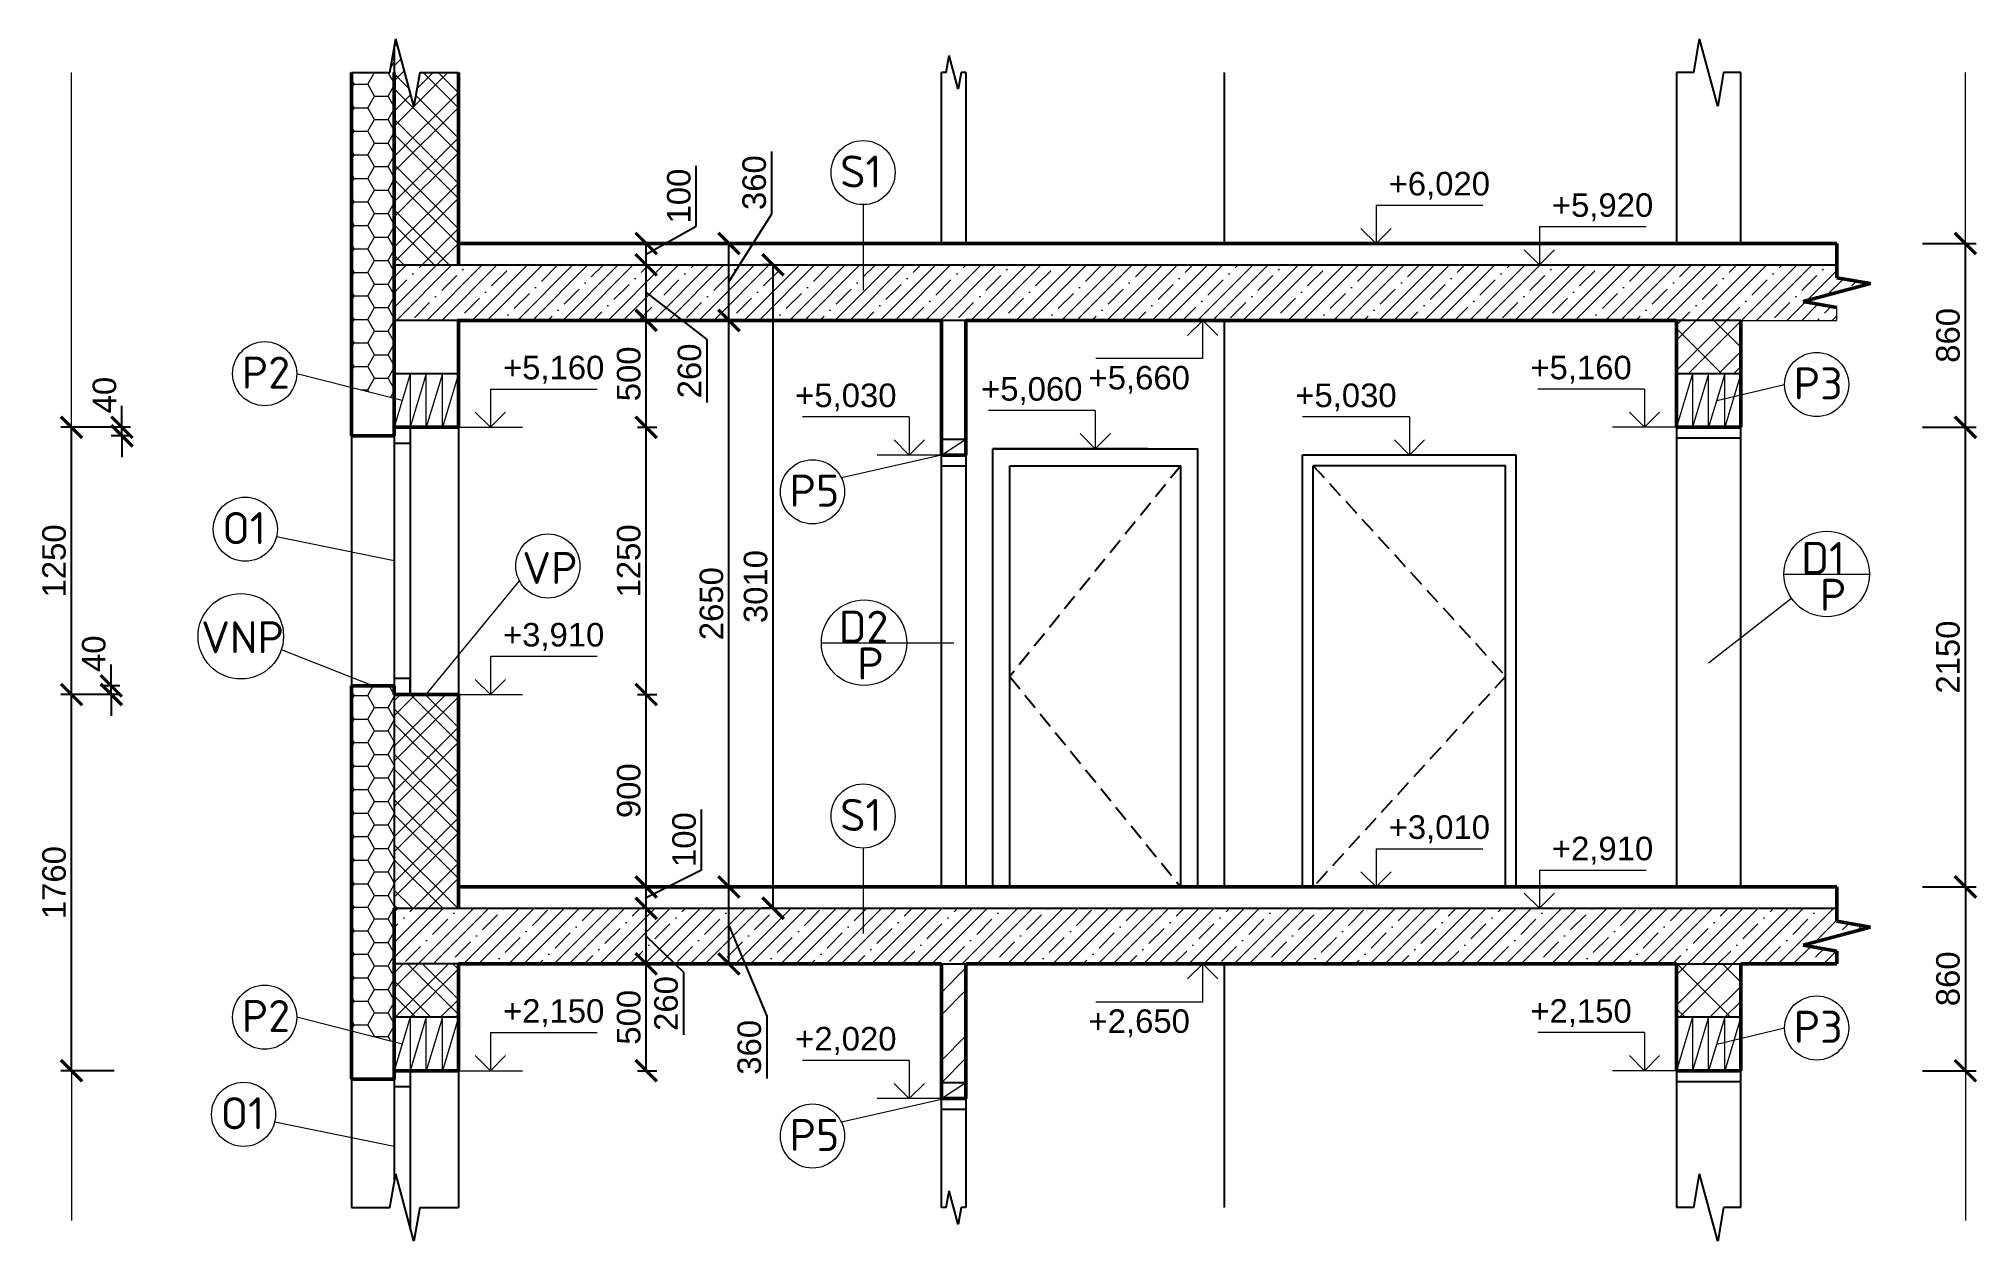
# Model space of a CAD drawing. Header units: millimetres. Extents: x 1573 to 10643, y 5586 to 11212.
import ezdxf

# ---------------------------------------------------------------- set-up
doc = ezdxf.new("R2010")
doc.units = ezdxf.units.MM
doc.header["$LTSCALE"] = 300
doc.linetypes.add('HIDDEN', pattern=[0.375, 0.25, -0.125])
doc.layers.get('0').update_dxf_attribs({"plot": 0})
for name, color, linetype, lineweight in [('00 kóty', 7, 'Continuous', 13), ('00 popis', 7, 'Continuous', 13), ('00 tenká plná', 7, 'Continuous', 13), ('00 zdivo', 7, 'Continuous', 50), ('00 šrafy', 7, 'Continuous', 13), ('01 tlustá plná', 7, 'Continuous', 25), ('01 tlustá čárkovaná', 7, 'HIDDEN', 25)]:
    doc.layers.add(name, color=color, linetype=linetype, lineweight=lineweight)
doc.styles.add('ISOCPEUR', font='isocpeur.ttf')
doc.styles.add('koty4', font='arial.ttf', dxfattribs={"height": 110})
doc.dimstyles.new('moje koty osy', dxfattribs={"dimscale": 40, "dimtxt": 130, "dimasz": 2.5, "dimexe": 1.25, "dimexo": 0.0005, "dimtad": 1, "dimtxsty": 'koty4', "dimblk": 'ARCHTICK', "dimcen": 2.5, "dimadec": 0, "dimazin": 0, "dimtfac": 1, "dimtmove": 0, "dimatfit": 3, "dimfxl": 1, "dimfxlon": 1, "dimarcsym": 0})
doc.dimstyles.new('osy 5', dxfattribs={"dimscale": 40, "dimtxt": 110, "dimasz": 2.5, "dimexe": 1.25, "dimexo": 0.0005, "dimtad": 1, "dimtxsty": 'koty4', "dimblk": 'ARCHTICK', "dimcen": 2.5, "dimadec": 0, "dimazin": 0, "dimtfac": 1, "dimtmove": 0, "dimatfit": 3, "dimfxl": 5, "dimfxlon": 1, "dimarcsym": 0})
pattern_1 = [(45, (0, 0), (-106.066, 106.066), []), (45, (70, 0), (-106.066, 106.066), []), (315, (0, 0), (106.066, 106.066), []), (315, (70, 0), (106.066, 106.066), [])]
pattern_2 = [(45, (0, 0), (-106.066, 106.066), []), (45, (70, 0), (-106.066, 106.066), []), (315, (0, 0), (106.066, 106.066), [])]
pattern_3 = [(45, (0, 0), (-106.066, 106.066), [100, -40, 0, -40]), (45, (70, 0), (-106.066, 106.066), []), (45, (140, 0), (-106.066, 106.066), [])]

# ---------------------------------------------------------------- blocks, each defined once
blk = doc.blocks.new('_ArchTick')
at = {"color": 0, "linetype": 'ByBlock', "const_width": 0.15}
blk.add_lwpolyline([(-0.5, -0.5), (0.5, 0.5)], dxfattribs=at)
blk = doc.blocks.new('*D10')
at = {"layer": '00 kóty', "color": 0, "lineweight": -2, "transparency": 16777216}
for p, q in [((1911.8, 8184), (1911.8, 8284)), ((1951.8, 8184), (1861.8, 8184)), ((1911.8, 8144), (1911.8, 8184)), ((1951.8, 8144), (1861.8, 8144)), ((1911.8, 8144), (1911.8, 8044))]:
    blk.add_line(p, q, dxfattribs=at)
at = {"layer": 'Defpoints', "color": 0, "transparency": 16777216}
for p in [(1911.8, 8184), (3235.9, 8184), (3235.9, 8144)]:
    blk.add_point(p, dxfattribs=at)
at = {"layer": '00 kóty', "color": 0, "lineweight": -2, "transparency": 16777216, "xscale": 100, "yscale": 100, "zscale": 100}
for p, rotation in [((1911.8, 8184), 270), ((1911.8, 8144), 90)]:
    blk.add_blockref('_ArchTick', p, dxfattribs=dict(at, rotation=rotation))
at = {"layer": '00 kóty', "color": 0, "transparency": 16777216, "insert": (1830.6, 8164), "char_height": 110, "attachment_point": 5, "rotation": 90, "style": 'koty4'}
blk.add_mtext('        40', dxfattribs=at)
blk = doc.blocks.new('*D11')
at = {"layer": '00 kóty', "color": 0, "lineweight": -2, "transparency": 16777216}
for p, q in [((1961.8, 9394), (1961.8, 9494)), ((2001.8, 9394), (1911.8, 9394)), ((2001.8, 9354), (1911.8, 9354)), ((1961.8, 9354), (1961.8, 9394)), ((1961.8, 9354), (1961.8, 9254))]:
    blk.add_line(p, q, dxfattribs=at)
at = {"layer": 'Defpoints', "color": 0, "transparency": 16777216}
for p in [(1961.8, 9394), (3235.9, 9394), (3235.9, 9354)]:
    blk.add_point(p, dxfattribs=at)
at = {"layer": '00 kóty', "color": 0, "lineweight": -2, "transparency": 16777216, "xscale": 100, "yscale": 100, "zscale": 100}
for p, rotation in [((1961.8, 9394), 270), ((1961.8, 9354), 90)]:
    blk.add_blockref('_ArchTick', p, dxfattribs=dict(at, rotation=rotation))
at = {"layer": '00 kóty', "color": 0, "transparency": 16777216, "insert": (1880.6, 9374), "char_height": 110, "attachment_point": 5, "rotation": 90, "style": 'koty4'}
blk.add_mtext('        40', dxfattribs=at)
blk = doc.blocks.new('VYSKOVA KOTA')
at = {"layer": '00 popis'}
for p, q in [((61882.7, 803.1), (61882.7, 624.5)), ((61882.7, 803.1), (62382.7, 803.1)), ((61882.7, 624.5), (61812, 695.2)), ((61882.7, 624.5), (61953.4, 695.2))]:
    blk.add_line(p, q, dxfattribs=at)
blk = doc.blocks.new('*D12')
at = {"layer": '00 kóty', "color": 0, "lineweight": -2, "transparency": 16777216}
for p, q in [((10387.2, 7244), (10637.2, 7244)), ((10587.2, 7244), (10587.2, 6384)), ((10387.2, 6384), (10637.2, 6384))]:
    blk.add_line(p, q, dxfattribs=at)
at = {"layer": 'Defpoints', "color": 0, "transparency": 16777216}
for p in [(9985.9, 7244), (9535.9, 6384), (10587.2, 6384)]:
    blk.add_point(p, dxfattribs=at)
at = {"layer": '00 kóty', "color": 0, "lineweight": -2, "transparency": 16777216, "xscale": 100, "yscale": 100, "zscale": 100}
for p, rotation in [((10587.2, 7244), 90), ((10587.2, 6384), 270)]:
    blk.add_blockref('_ArchTick', p, dxfattribs=dict(at, rotation=rotation))
at = {"layer": '00 kóty', "color": 0, "transparency": 16777216, "insert": (10506.1, 6814), "char_height": 110, "attachment_point": 5, "rotation": 90, "style": 'koty4'}
blk.add_mtext('860', dxfattribs=at)
blk = doc.blocks.new('*D13')
at = {"layer": '00 kóty', "color": 0, "lineweight": -2, "transparency": 16777216}
for p, q in [((10387.2, 9394), (10637.2, 9394)), ((10587.2, 7244), (10587.2, 9394)), ((10587.2, 7244), (10637.2, 7244))]:
    blk.add_line(p, q, dxfattribs=at)
at = {"layer": 'Defpoints', "color": 0, "transparency": 16777216}
for p in [(9535.9, 9394), (10587.2, 9394), (10587.2, 7244)]:
    blk.add_point(p, dxfattribs=at)
at = {"layer": '00 kóty', "color": 0, "lineweight": -2, "transparency": 16777216, "xscale": 100, "yscale": 100, "zscale": 100}
for p, rotation in [((10587.2, 9394), 90), ((10587.2, 7244), 270)]:
    blk.add_blockref('_ArchTick', p, dxfattribs=dict(at, rotation=rotation))
at = {"layer": '00 kóty', "color": 0, "transparency": 16777216, "insert": (10506.1, 8319), "char_height": 110, "attachment_point": 5, "rotation": 90, "style": 'koty4'}
blk.add_mtext('2150', dxfattribs=at)
blk = doc.blocks.new('*D14')
at = {"layer": '00 kóty', "color": 0, "lineweight": -2, "transparency": 16777216}
for p, q in [((10387.2, 10254), (10637.2, 10254)), ((10587.2, 9394), (10587.2, 10254)), ((10387.2, 9394), (10637.2, 9394))]:
    blk.add_line(p, q, dxfattribs=at)
at = {"layer": 'Defpoints', "color": 0, "transparency": 16777216}
for p in [(9985.9, 10254), (10587.2, 10254), (9535.9, 9394)]:
    blk.add_point(p, dxfattribs=at)
at = {"layer": '00 kóty', "color": 0, "lineweight": -2, "transparency": 16777216, "xscale": 100, "yscale": 100, "zscale": 100}
for p, rotation in [((10587.2, 10254), 90), ((10587.2, 9394), 270)]:
    blk.add_blockref('_ArchTick', p, dxfattribs=dict(at, rotation=rotation))
at = {"layer": '00 kóty', "color": 0, "transparency": 16777216, "insert": (10506.1, 9824), "char_height": 110, "attachment_point": 5, "rotation": 90, "style": 'koty4'}
blk.add_mtext('860', dxfattribs=at)
blk = doc.blocks.new('*D15')
at = {"layer": '00 kóty', "color": 0, "lineweight": -2, "transparency": 16777216}
for p, q in [((1926, 8144), (1676, 8144)), ((1726, 6384), (1726, 8144)), ((1926, 6384), (1676, 6384))]:
    blk.add_line(p, q, dxfattribs=at)
at = {"layer": 'Defpoints', "color": 0, "transparency": 16777216}
for p in [(1726, 8144), (3235.9, 8144), (3235.9, 6384)]:
    blk.add_point(p, dxfattribs=at)
at = {"layer": '00 kóty', "color": 0, "lineweight": -2, "transparency": 16777216, "xscale": 100, "yscale": 100, "zscale": 100}
for p, rotation in [((1726, 8144), 90), ((1726, 6384), 270)]:
    blk.add_blockref('_ArchTick', p, dxfattribs=dict(at, rotation=rotation))
at = {"layer": '00 kóty', "color": 0, "transparency": 16777216, "insert": (1644.8, 7264), "char_height": 110, "attachment_point": 5, "rotation": 90, "style": 'koty4'}
blk.add_mtext('1760', dxfattribs=at)
blk = doc.blocks.new('*D16')
at = {"layer": '00 kóty', "color": 0, "lineweight": -2, "transparency": 16777216}
for p, q in [((1926, 9394), (1676, 9394)), ((1726, 8144), (1726, 9394)), ((1926, 8144), (1676, 8144))]:
    blk.add_line(p, q, dxfattribs=at)
at = {"layer": 'Defpoints', "color": 0, "transparency": 16777216}
for p in [(1726, 9394), (3235.9, 9394), (3235.9, 8144)]:
    blk.add_point(p, dxfattribs=at)
at = {"layer": '00 kóty', "color": 0, "lineweight": -2, "transparency": 16777216, "xscale": 100, "yscale": 100, "zscale": 100}
for p, rotation in [((1726, 9394), 90), ((1726, 8144), 270)]:
    blk.add_blockref('_ArchTick', p, dxfattribs=dict(at, rotation=rotation))
at = {"layer": '00 kóty', "color": 0, "transparency": 16777216, "insert": (1644.8, 8769), "char_height": 110, "attachment_point": 5, "rotation": 90, "style": 'koty4'}
blk.add_mtext('1250', dxfattribs=at)
blk = doc.blocks.new('*D17')
at = {"layer": '00 kóty', "color": 0, "lineweight": -2, "transparency": 16777216}
for p, q in [((4374.6, 6884), (4464.6, 6884)), ((4414.6, 6384), (4414.6, 6884)), ((4374.6, 6384), (4464.6, 6384))]:
    blk.add_line(p, q, dxfattribs=at)
at = {"layer": 'Defpoints', "color": 0, "transparency": 16777216}
for p in [(3535.9, 6884), (4414.6, 6884), (3535.9, 6384)]:
    blk.add_point(p, dxfattribs=at)
at = {"layer": '00 kóty', "color": 0, "lineweight": -2, "transparency": 16777216, "xscale": 100, "yscale": 100, "zscale": 100}
for p, rotation in [((4414.6, 6884), 90), ((4414.6, 6384), 270)]:
    blk.add_blockref('_ArchTick', p, dxfattribs=dict(at, rotation=rotation))
at = {"layer": '00 kóty', "color": 0, "transparency": 16777216, "insert": (4333.4, 6634), "char_height": 110, "attachment_point": 5, "rotation": 90, "style": 'koty4'}
blk.add_mtext('500', dxfattribs=at)
blk = doc.blocks.new('*D18')
at = {"layer": '00 kóty', "color": 0, "lineweight": -2, "transparency": 16777216}
for p, q in [((4374.6, 7144), (4464.6, 7144)), ((4414.6, 6884), (4414.6, 7144)), ((4414.6, 7014), (4589.4, 6845.8)), ((4374.6, 6884), (4464.6, 6884)), ((4589.4, 6845.8), (4589.4, 6551.3))]:
    blk.add_line(p, q, dxfattribs=at)
at = {"layer": 'Defpoints', "color": 0, "transparency": 16777216}
for p in [(3235.9, 7144), (4414.6, 7144), (3535.9, 6884)]:
    blk.add_point(p, dxfattribs=at)
at = {"layer": '00 kóty', "color": 0, "lineweight": -2, "transparency": 16777216, "xscale": 100, "yscale": 100, "zscale": 100}
for p, rotation in [((4414.6, 7144), 90), ((4414.6, 6884), 270)]:
    blk.add_blockref('_ArchTick', p, dxfattribs=dict(at, rotation=rotation))
at = {"layer": '00 kóty', "color": 0, "transparency": 16777216, "insert": (4508.2, 6698.5), "char_height": 110, "attachment_point": 5, "rotation": 90, "style": 'koty4'}
blk.add_mtext('260', dxfattribs=at)
blk = doc.blocks.new('*D19')
at = {"layer": '00 kóty', "color": 0, "lineweight": -2, "transparency": 16777216}
for p, q in [((4673.8, 7324), (4673.8, 7606.3)), ((4414.6, 7194), (4673.8, 7324)), ((4374.6, 7244), (4464.6, 7244)), ((4414.6, 7144), (4414.6, 7244)), ((4374.6, 7144), (4464.6, 7144))]:
    blk.add_line(p, q, dxfattribs=at)
at = {"layer": 'Defpoints', "color": 0, "transparency": 16777216}
for p in [(3535.9, 7244), (4414.6, 7244), (3235.9, 7144)]:
    blk.add_point(p, dxfattribs=at)
at = {"layer": '00 kóty', "color": 0, "lineweight": -2, "transparency": 16777216, "xscale": 100, "yscale": 100, "zscale": 100}
for p, rotation in [((4414.6, 7244), 90), ((4414.6, 7144), 270)]:
    blk.add_blockref('_ArchTick', p, dxfattribs=dict(at, rotation=rotation))
at = {"layer": '00 kóty', "color": 0, "transparency": 16777216, "insert": (4592.6, 7465.2), "char_height": 110, "attachment_point": 5, "rotation": 90, "style": 'koty4'}
blk.add_mtext('100', dxfattribs=at)
blk = doc.blocks.new('*D20')
at = {"layer": '00 kóty', "color": 0, "lineweight": -2, "transparency": 16777216}
for p, q in [((4374.6, 8144), (4464.6, 8144)), ((4414.6, 7244), (4414.6, 8144)), ((4374.6, 7244), (4464.6, 7244))]:
    blk.add_line(p, q, dxfattribs=at)
at = {"layer": 'Defpoints', "color": 0, "transparency": 16777216}
for p in [(3535.9, 8144), (4414.6, 8144), (3535.9, 7244)]:
    blk.add_point(p, dxfattribs=at)
at = {"layer": '00 kóty', "color": 0, "lineweight": -2, "transparency": 16777216, "xscale": 100, "yscale": 100, "zscale": 100}
for p, rotation in [((4414.6, 8144), 90), ((4414.6, 7244), 270)]:
    blk.add_blockref('_ArchTick', p, dxfattribs=dict(at, rotation=rotation))
at = {"layer": '00 kóty', "color": 0, "transparency": 16777216, "insert": (4333.4, 7694), "char_height": 110, "attachment_point": 5, "rotation": 90, "style": 'koty4'}
blk.add_mtext('900', dxfattribs=at)
blk = doc.blocks.new('*D21')
at = {"layer": '00 kóty', "color": 0, "lineweight": -2, "transparency": 16777216}
for p, q in [((4374.6, 9394), (4464.6, 9394)), ((4414.6, 8144), (4414.6, 9394)), ((4374.6, 8144), (4464.6, 8144))]:
    blk.add_line(p, q, dxfattribs=at)
at = {"layer": 'Defpoints', "color": 0, "transparency": 16777216}
for p in [(3535.9, 9394), (4414.6, 9394), (3535.9, 8144)]:
    blk.add_point(p, dxfattribs=at)
at = {"layer": '00 kóty', "color": 0, "lineweight": -2, "transparency": 16777216, "xscale": 100, "yscale": 100, "zscale": 100}
for p, rotation in [((4414.6, 9394), 90), ((4414.6, 8144), 270)]:
    blk.add_blockref('_ArchTick', p, dxfattribs=dict(at, rotation=rotation))
at = {"layer": '00 kóty', "color": 0, "transparency": 16777216, "insert": (4333.4, 8769), "char_height": 110, "attachment_point": 5, "rotation": 90, "style": 'koty4'}
blk.add_mtext('1250', dxfattribs=at)
blk = doc.blocks.new('*D22')
at = {"layer": '00 kóty', "color": 0, "lineweight": -2, "transparency": 16777216}
for p, q in [((4374.6, 9894), (4464.6, 9894)), ((4414.6, 9394), (4414.6, 9894)), ((4374.6, 9394), (4464.6, 9394))]:
    blk.add_line(p, q, dxfattribs=at)
at = {"layer": 'Defpoints', "color": 0, "transparency": 16777216}
for p in [(3535.9, 9894), (4414.6, 9894), (3535.9, 9394)]:
    blk.add_point(p, dxfattribs=at)
at = {"layer": '00 kóty', "color": 0, "lineweight": -2, "transparency": 16777216, "xscale": 100, "yscale": 100, "zscale": 100}
for p, rotation in [((4414.6, 9894), 90), ((4414.6, 9394), 270)]:
    blk.add_blockref('_ArchTick', p, dxfattribs=dict(at, rotation=rotation))
at = {"layer": '00 kóty', "color": 0, "transparency": 16777216, "insert": (4333.4, 9644), "char_height": 110, "attachment_point": 5, "rotation": 90, "style": 'koty4'}
blk.add_mtext('500', dxfattribs=at)
blk = doc.blocks.new('*D23')
at = {"layer": '00 kóty', "color": 0, "lineweight": -2, "transparency": 16777216}
for p, q in [((4374.6, 10154), (4464.6, 10154)), ((4414.6, 9894), (4414.6, 10154)), ((4414.6, 10024), (4698.9, 9805.1)), ((4374.6, 9894), (4464.6, 9894)), ((4698.9, 9805.1), (4698.9, 9510.6))]:
    blk.add_line(p, q, dxfattribs=at)
at = {"layer": 'Defpoints', "color": 0, "transparency": 16777216}
for p in [(3535.9, 10154), (4414.6, 10154), (3535.9, 9894)]:
    blk.add_point(p, dxfattribs=at)
at = {"layer": '00 kóty', "color": 0, "lineweight": -2, "transparency": 16777216, "xscale": 100, "yscale": 100, "zscale": 100}
for p, rotation in [((4414.6, 10154), 90), ((4414.6, 9894), 270)]:
    blk.add_blockref('_ArchTick', p, dxfattribs=dict(at, rotation=rotation))
at = {"layer": '00 kóty', "color": 0, "transparency": 16777216, "insert": (4617.8, 9657.8), "char_height": 110, "attachment_point": 5, "rotation": 90, "style": 'koty4'}
blk.add_mtext('260', dxfattribs=at)
blk = doc.blocks.new('*D24')
at = {"layer": '00 kóty', "color": 0, "lineweight": -2, "transparency": 16777216}
for p, q in [((4649.1, 10334.6), (4649.1, 10617)), ((4374.6, 10254), (4464.6, 10254)), ((4414.6, 10204), (4649.1, 10334.6)), ((4414.6, 10154), (4414.6, 10254)), ((4374.6, 10154), (4464.6, 10154))]:
    blk.add_line(p, q, dxfattribs=at)
at = {"layer": 'Defpoints', "color": 0, "transparency": 16777216}
for p in [(3535.9, 10254), (4414.6, 10254), (3535.9, 10154)]:
    blk.add_point(p, dxfattribs=at)
at = {"layer": '00 kóty', "color": 0, "lineweight": -2, "transparency": 16777216, "xscale": 100, "yscale": 100, "zscale": 100}
for p, rotation in [((4414.6, 10254), 90), ((4414.6, 10154), 270)]:
    blk.add_blockref('_ArchTick', p, dxfattribs=dict(at, rotation=rotation))
at = {"layer": '00 kóty', "color": 0, "transparency": 16777216, "insert": (4567.9, 10475.8), "char_height": 110, "attachment_point": 5, "rotation": 90, "style": 'koty4'}
blk.add_mtext('100', dxfattribs=at)
blk = doc.blocks.new('*D25')
at = {"layer": '00 kóty', "color": 0, "lineweight": -2, "transparency": 16777216}
for p, q in [((5008.3, 10154), (4958.3, 10154)), ((5008.3, 7144), (5008.3, 10154)), ((5008.3, 7144), (4958.3, 7144))]:
    blk.add_line(p, q, dxfattribs=at)
at = {"layer": 'Defpoints', "color": 0, "transparency": 16777216}
for p in [(5008.3, 10154), (5008.3, 10154), (5008.3, 7144)]:
    blk.add_point(p, dxfattribs=at)
at = {"layer": '00 kóty', "color": 0, "lineweight": -2, "transparency": 16777216, "xscale": 100, "yscale": 100, "zscale": 100}
for p, rotation in [((5008.3, 10154), 90), ((5008.3, 7144), 270)]:
    blk.add_blockref('_ArchTick', p, dxfattribs=dict(at, rotation=rotation))
at = {"layer": '00 kóty', "color": 0, "transparency": 16777216, "insert": (4927.1, 8649), "char_height": 110, "attachment_point": 5, "rotation": 90, "style": 'koty4'}
blk.add_mtext('3010', dxfattribs=at)
blk = doc.blocks.new('*D26')
at = {"layer": '00 kóty', "color": 0, "lineweight": -2, "transparency": 16777216}
for p, q in [((4801.8, 7244), (4851.8, 7244)), ((4801.8, 6884), (4801.8, 7244)), ((4801.8, 7064), (4978.8, 6639.9)), ((4801.8, 6884), (4851.8, 6884)), ((4978.8, 6639.9), (4978.8, 6347.3))]:
    blk.add_line(p, q, dxfattribs=at)
at = {"layer": 'Defpoints', "color": 0, "transparency": 16777216}
for p in [(4801.8, 7244), (4801.8, 7244), (4801.8, 6884)]:
    blk.add_point(p, dxfattribs=at)
at = {"layer": '00 kóty', "color": 0, "lineweight": -2, "transparency": 16777216, "xscale": 100, "yscale": 100, "zscale": 100}
for p, rotation in [((4801.8, 7244), 90), ((4801.8, 6884), 270)]:
    blk.add_blockref('_ArchTick', p, dxfattribs=dict(at, rotation=rotation))
at = {"layer": '00 kóty', "color": 0, "transparency": 16777216, "insert": (4897.6, 6493.6), "char_height": 110, "attachment_point": 5, "rotation": 90, "style": 'koty4'}
blk.add_mtext('360', dxfattribs=at)
blk = doc.blocks.new('*D27')
at = {"layer": '00 kóty', "color": 0, "lineweight": -2, "transparency": 16777216}
for p, q in [((4761.8, 9894), (4851.8, 9894)), ((4801.8, 7244), (4801.8, 9894)), ((4801.8, 7244), (4851.8, 7244))]:
    blk.add_line(p, q, dxfattribs=at)
at = {"layer": 'Defpoints', "color": 0, "transparency": 16777216}
for p in [(4665.9, 9894), (4801.8, 9894), (4801.8, 7244)]:
    blk.add_point(p, dxfattribs=at)
at = {"layer": '00 kóty', "color": 0, "lineweight": -2, "transparency": 16777216, "xscale": 100, "yscale": 100, "zscale": 100}
for p, rotation in [((4801.8, 9894), 90), ((4801.8, 7244), 270)]:
    blk.add_blockref('_ArchTick', p, dxfattribs=dict(at, rotation=rotation))
at = {"layer": '00 kóty', "color": 0, "transparency": 16777216, "insert": (4720.7, 8569), "char_height": 110, "attachment_point": 5, "rotation": 90, "style": 'koty4'}
blk.add_mtext('2650', dxfattribs=at)
blk = doc.blocks.new('*D28')
at = {"layer": '00 kóty', "color": 0, "lineweight": -2, "transparency": 16777216}
for p, q in [((5001.9, 10392.3), (5001.9, 10684.9)), ((4801.8, 10074), (5001.9, 10392.3)), ((4761.8, 10254), (4851.8, 10254)), ((4801.8, 9894), (4801.8, 10254)), ((4761.8, 9894), (4851.8, 9894))]:
    blk.add_line(p, q, dxfattribs=at)
at = {"layer": 'Defpoints', "color": 0, "transparency": 16777216}
for p in [(3535.9, 10254), (4801.8, 10254), (4665.9, 9894)]:
    blk.add_point(p, dxfattribs=at)
at = {"layer": '00 kóty', "color": 0, "lineweight": -2, "transparency": 16777216, "xscale": 100, "yscale": 100, "zscale": 100}
for p, rotation in [((4801.8, 10254), 90), ((4801.8, 9894), 270)]:
    blk.add_blockref('_ArchTick', p, dxfattribs=dict(at, rotation=rotation))
at = {"layer": '00 kóty', "color": 0, "transparency": 16777216, "insert": (4920.7, 10538.6), "char_height": 110, "attachment_point": 5, "rotation": 90, "style": 'koty4'}
blk.add_mtext('360', dxfattribs=at)

msp = doc.modelspace()

# ---------------------------------------------------------------- hatches: boundary and pattern name
at = {"layer": '00 šrafy'}
h = msp.add_hatch(dxfattribs=at)
h.set_pattern_fill('HONEY', color=256, scale=20)
h.paths.add_polyline_path([(3235.917, 11167.445), (3215.917, 11054.02), (3035.917, 11054.02), (3035.917, 9579.518), (3235.917, 9528.572), (3235.917, 11054.02)])
h = msp.add_hatch(dxfattribs=at)
h.set_pattern_fill('ZDIVO_PEV-VYS', color=256, scale=20, pattern_type=2)
h.set_pattern_definition(pattern_1)
h.paths.add_polyline_path([(3535.917, 11054.02), (3355.917, 11054.02), (3328.133, 10896.451), (3243.7, 11211.589), (3235.917, 11167.445), (3235.917, 10154.02), (3535.917, 10154.02)])
h = msp.add_hatch(dxfattribs=at)
h.set_pattern_fill('BETON_ZB', color=256, scale=20, pattern_type=2)
h.set_pattern_definition(pattern_3)
h.paths.add_polyline_path([(9235.917, 9894.02), (9535.917, 9894.02), (9985.917, 9894.02), (9985.917, 9954.02), (9828.347, 9981.804), (10143.486, 10066.236), (9985.917, 10094.02), (9985.917, 10154.02), (3235.917, 10154.02), (3235.917, 9894.02), (3535.917, 9894.02), (5795.917, 9894.02), (5910.917, 9894.02)])
h.paths.add_polyline_path([(5035.003, 10383.321), (5035.003, 10694.712), (4808.325, 10694.712), (4808.325, 10383.321)], flags=9)
h = msp.add_hatch(dxfattribs=at)
h.set_pattern_fill('ZDIVO_PEV-STR', color=256, scale=20, pattern_type=2)
h.set_pattern_definition(pattern_2)
h.paths.add_polyline_path([(9535.917, 9894.02), (9235.917, 9894.02), (9235.917, 9644.02), (9535.917, 9644.02)])
h = msp.add_hatch(dxfattribs=at)
h.set_pattern_fill('HONEY', color=256, scale=20)
h.paths.add_polyline_path([(3235.917, 8144.02), (3235.917, 8184.02), (3035.917, 8184.02), (3035.917, 6569.518), (3235.917, 6518.572), (3235.917, 6884.02), (3235.917, 7144.02)])
h = msp.add_hatch(dxfattribs=at)
h.set_pattern_fill('ZDIVO_PEV-VYS', color=256, scale=20, pattern_type=2)
h.set_pattern_definition(pattern_1)
h.paths.add_polyline_path([(3535.917, 8144.02), (3235.917, 8144.02), (3235.917, 7144.02), (3535.917, 7144.02)])
h = msp.add_hatch(dxfattribs=at)
h.set_pattern_fill('BETON_ZB', color=256, scale=20, pattern_type=2)
h.set_pattern_definition(pattern_3)
h.paths.add_polyline_path([(9985.917, 6944.02), (9828.347, 6971.804), (10143.486, 7056.236), (9985.917, 7084.02), (9985.917, 7144.02), (3235.917, 7144.02), (3235.917, 6884.02), (3535.917, 6884.02), (5795.917, 6884.02), (5910.917, 6884.02), (9235.917, 6884.02), (9535.917, 6884.02), (9985.917, 6884.02)])
h = msp.add_hatch(dxfattribs=at)
h.set_pattern_fill('ZDIVO_PEV-VYS', color=256, scale=20, pattern_type=2)
h.set_pattern_definition(pattern_1)
h.paths.add_polyline_path([(3535.917, 6884.02), (3235.917, 6884.02), (3235.917, 6634.02), (3535.917, 6634.02)])
h = msp.add_hatch(dxfattribs=at)
h.set_pattern_fill('ZDIVO_OBECNE', color=256, scale=30, pattern_type=2)
h.set_pattern_definition([(45, (0, 0), (-159.099, 159.099), []), (45, (105, 0), (-159.099, 159.099), [])])
h.paths.add_polyline_path([(5910.917, 6884.02), (5795.917, 6884.02), (5795.917, 6329.02), (5910.917, 6329.02)])
h = msp.add_hatch(dxfattribs=at)
h.set_pattern_fill('ZDIVO_PEV-STR', color=256, scale=20, pattern_type=2)
h.set_pattern_definition(pattern_2)
h.paths.add_polyline_path([(9535.917, 6884.02), (9235.917, 6884.02), (9235.917, 6634.02), (9535.917, 6634.02)])

# ---------------------------------------------------------------- linework, layer by layer
at = {"layer": '00 kóty'}
for p, q in [((1725.997, 9394.02), (1725.997, 11054.02)), ((10587.226, 10254.02), (10587.226, 11054.02)), ((9535.917, 9894.02), (9985.917, 9894.02)), ((9985.917, 9894.02), (9985.917, 9954.02)), ((1725.997, 6384.02), (1725.997, 5684.02)), ((10587.226, 6384.02), (10587.226, 5684.02))]:
    msp.add_line(p, q, dxfattribs=at)
at = {"layer": '00 popis'}
for p, q in [((5429.606, 10435.608), (5429.606, 10035.447)), ((3273.417, 9519.02), (2779.827, 9644.752)), ((9423.417, 9519.02), (9741.253, 9594.112)), ((3535.917, 9394.02), (3835.917, 9394.02)), ((9235.917, 9394.02), (8935.917, 9394.02)), ((5795.917, 9264.02), (5328.019, 9157.152)), ((5795.917, 9264.02), (5495.917, 9264.02)), ((3235.917, 8769.02), (2684.522, 8881.122)), ((9738.341, 8707.531), (10138.341, 8707.531)), ((3385.917, 8144.02), (3822, 8675.292)), ((9385.917, 8292.295), (9773.103, 8594.854)), ((3135.917, 8184.02), (2707.677, 8353.469)), ((5234.398, 8386.165), (5634.398, 8386.165)), ((5634.398, 8386.165), (5853.417, 8386.165)), ((3535.917, 8144.02), (3835.917, 8144.02)), ((5429.606, 7425.608), (5429.606, 7025.447)), ((3273.417, 6509.02), (2779.827, 6634.752)), ((9423.417, 6509.02), (9741.253, 6584.112)), ((3535.917, 6384.02), (3835.917, 6384.02)), ((9235.917, 6384.02), (8935.917, 6384.02)), ((5795.917, 6250.056), (5328.019, 6143.187)), ((5795.917, 6254.02), (5495.917, 6254.02)), ((3235.917, 6030.008), (2676.536, 6143.733))]:
    msp.add_line(p, q, dxfattribs=at)
for centre, radius in [((5429.606, 10585.608), 150), ((2629.827, 9644.752), 150), ((9891.253, 9594.112), 150), ((5192.733, 9092.36), 150), ((2538.929, 8917.215), 150), ((3954.703, 8745.219), 150), ((9938.341, 8707.531), 200), ((2517.895, 8416.578), 200), ((5434.398, 8386.165), 200), ((5429.606, 7575.608), 150), ((2629.827, 6634.752), 150), ((9891.253, 6584.112), 150), ((2530.944, 6179.827), 150), ((5192.733, 6078.396), 150)]:
    msp.add_circle(centre, radius, dxfattribs=at)
at = {"layer": '00 tenká plná'}
for p, q in [((3310.917, 9644.02), (3235.917, 9394.02)), ((3385.917, 9644.02), (3310.917, 9394.02)), ((3310.917, 9644.02), (3310.917, 9394.02)), ((3460.917, 9644.02), (3385.917, 9394.02)), ((3385.917, 9394.02), (3385.917, 9644.02)), ((3535.917, 9644.02), (3460.917, 9394.02)), ((3460.917, 9394.02), (3460.917, 9644.02)), ((9310.917, 9644.02), (9235.917, 9394.02)), ((9385.917, 9644.02), (9310.917, 9394.02)), ((9310.917, 9644.02), (9310.917, 9394.02)), ((9460.917, 9644.02), (9385.917, 9394.02)), ((9385.917, 9394.02), (9385.917, 9644.02)), ((9535.917, 9644.02), (9460.917, 9394.02)), ((9460.917, 9394.02), (9460.917, 9644.02)), ((5795.917, 9264.02), (5910.917, 9339.02)), ((3310.917, 6634.02), (3235.917, 6384.02)), ((3385.917, 6634.02), (3310.917, 6384.02)), ((3310.917, 6634.02), (3310.917, 6384.02)), ((3460.917, 6634.02), (3385.917, 6384.02)), ((3385.917, 6384.02), (3385.917, 6634.02)), ((3535.917, 6634.02), (3460.917, 6384.02)), ((3460.917, 6384.02), (3460.917, 6634.02)), ((9310.917, 6634.02), (9235.917, 6384.02)), ((9385.917, 6634.02), (9310.917, 6384.02)), ((9310.917, 6634.02), (9310.917, 6384.02)), ((9460.917, 6634.02), (9385.917, 6384.02)), ((9385.917, 6384.02), (9385.917, 6634.02)), ((9535.917, 6634.02), (9460.917, 6384.02)), ((9460.917, 6384.02), (9460.917, 6634.02)), ((5795.917, 6254.02), (5910.917, 6329.02))]:
    msp.add_line(p, q, dxfattribs=at)
at = {"layer": '00 zdivo'}
for p, q in [((3035.917, 9354.02), (3035.917, 11054.02)), ((3035.917, 9354.02), (3035.917, 11054.02)), ((3235.917, 11054.02), (3235.917, 9354.02)), ((3535.917, 10154.02), (3535.917, 11054.02)), ((9985.917, 10254.02), (3535.917, 10254.02)), ((9985.917, 10154.02), (9985.917, 10254.02)), ((3235.917, 10154.02), (3235.917, 9894.02)), ((9985.917, 10154.02), (9985.917, 10094.02)), ((9985.917, 10094.02), (10143.486, 10066.236)), ((9828.347, 9981.804), (10143.486, 10066.236)), ((9985.917, 9954.02), (9828.347, 9981.804)), ((3535.917, 9394.02), (3535.917, 9894.02)), ((3535.917, 9894.02), (5795.917, 9894.02)), ((5795.917, 9894.02), (5795.917, 9264.02)), ((5910.917, 9894.02), (9235.917, 9894.02)), ((5910.917, 9264.02), (5910.917, 9894.02)), ((9235.917, 9894.02), (9235.917, 9394.02)), ((9535.917, 9394.02), (9535.917, 9894.02)), ((3235.917, 9434.02), (3235.917, 9394.02)), ((3235.917, 9354.02), (3035.917, 9354.02)), ((3235.917, 9394.02), (3535.917, 9394.02)), ((9235.917, 9394.02), (9535.917, 9394.02)), ((5795.917, 9264.02), (5910.917, 9264.02)), ((3035.917, 6344.02), (3035.917, 8184.02)), ((3235.917, 8184.02), (3035.917, 8184.02)), ((3235.917, 8184.02), (3235.917, 8144.02)), ((3535.917, 8144.02), (3235.917, 8144.02)), ((3535.917, 7144.02), (3535.917, 8144.02)), ((9985.917, 7244.02), (3535.917, 7244.02)), ((9985.917, 7144.02), (9985.917, 7244.02)), ((3235.917, 7144.02), (3235.917, 6884.02)), ((9985.917, 7144.02), (9985.917, 7084.02)), ((9985.917, 7084.02), (10143.486, 7056.236)), ((9828.347, 6971.804), (10143.486, 7056.236)), ((9985.917, 6944.02), (9828.347, 6971.804)), ((9985.917, 6944.02), (9985.917, 6884.02)), ((3235.917, 6884.02), (3235.917, 6344.02)), ((3535.917, 6884.02), (5795.917, 6884.02)), ((3535.917, 6384.02), (3535.917, 6884.02)), ((5795.917, 6884.02), (5795.917, 6254.02)), ((5910.917, 6254.02), (5910.917, 6884.02)), ((5910.917, 6884.02), (9235.917, 6884.02)), ((9235.917, 6884.02), (9235.917, 6384.02)), ((9535.917, 6884.02), (9985.917, 6884.02)), ((9535.917, 6384.02), (9535.917, 6884.02)), ((3235.917, 6384.02), (3535.917, 6384.02)), ((9235.917, 6384.02), (9535.917, 6384.02)), ((3235.917, 6344.02), (3035.917, 6344.02)), ((5795.917, 6254.02), (5910.917, 6254.02))]:
    msp.add_line(p, q, dxfattribs=at)
at = {"layer": '01 tlustá plná'}
for p, q in [((3215.917, 11054.02), (3243.7, 11211.589)), ((3235.917, 11167.445), (3235.917, 10154.02)), ((3328.133, 10896.451), (3243.7, 11211.589)), ((9315.917, 11054.02), (9343.7, 11211.589)), ((9428.133, 10896.451), (9343.7, 11211.589)), ((5818.417, 11054.02), (5832.308, 11132.804)), ((5874.525, 10975.235), (5832.308, 11132.804)), ((3035.917, 11054.02), (3215.917, 11054.02)), ((3355.917, 11054.02), (3328.133, 10896.451)), ((3355.917, 11054.02), (3535.917, 11054.02)), ((3535.917, 10154.02), (3535.917, 11054.02)), ((5795.917, 10254.02), (5795.917, 11054.02)), ((5818.417, 11054.02), (5795.917, 11054.02)), ((5888.417, 11054.02), (5874.525, 10975.235)), ((5910.917, 11054.02), (5888.417, 11054.02)), ((5910.917, 11054.02), (5910.917, 10254.02)), ((7120.917, 10254.02), (7120.917, 11054.02)), ((9235.917, 11054.02), (9235.917, 10254.02)), ((9315.917, 11054.02), (9235.917, 11054.02)), ((9455.917, 11054.02), (9428.133, 10896.451)), ((9535.917, 11054.02), (9455.917, 11054.02)), ((9535.917, 10254.02), (9535.917, 11054.02)), ((3235.917, 10154.02), (9985.917, 10154.02)), ((3535.917, 9894.02), (3235.917, 9894.02)), ((5910.917, 9894.02), (5795.917, 9894.02)), ((7120.917, 7244.02), (7120.917, 9894.02)), ((9535.917, 9894.02), (9235.917, 9894.02)), ((3535.917, 9644.02), (3235.917, 9644.02)), ((9535.917, 9644.02), (9235.917, 9644.02)), ((3235.917, 9394.02), (3235.917, 9434.02)), ((3035.917, 9354.02), (3035.917, 8184.02)), ((3235.917, 9354.02), (3235.917, 8184.02)), ((3310.917, 9394.02), (3310.917, 8144.02)), ((3535.917, 9394.02), (3535.917, 8144.02)), ((9235.917, 9394.02), (9235.917, 9344.02)), ((9235.917, 9344.02), (9535.917, 9344.02)), ((9235.917, 9344.02), (9235.917, 7244.02)), ((9535.917, 9344.02), (9535.917, 9394.02)), ((9535.917, 7244.02), (9535.917, 9344.02)), ((3310.917, 9319.02), (3235.917, 9319.02)), ((5795.917, 9339.02), (5910.917, 9339.02)), ((5795.917, 7244.02), (5795.917, 9264.02)), ((5910.917, 9264.02), (5910.917, 7244.02)), ((6035.917, 7244.02), (6035.917, 9294.02)), ((6760.917, 9294.02), (6035.917, 9294.02)), ((6035.917, 9294.02), (6995.917, 9294.02)), ((6995.917, 7244.02), (6995.917, 9294.02)), ((7485.917, 7244.02), (7485.917, 9264.02)), ((8485.917, 9264.02), (7485.917, 9264.02)), ((8485.917, 7244.02), (8485.917, 9264.02)), ((5795.917, 9214.02), (5910.917, 9214.02)), ((6115.917, 7244.02), (6115.917, 9214.02)), ((6115.917, 9214.02), (6915.917, 9214.02)), ((6915.917, 7244.02), (6915.917, 9214.02)), ((8435.917, 9214.02), (7535.917, 9214.02)), ((7535.917, 7244.02), (7535.917, 9214.02)), ((8435.917, 7244.02), (8435.917, 9214.02)), ((3310.917, 8219.02), (3235.917, 8219.02)), ((3310.917, 8144.02), (3310.917, 8219.02)), ((3235.917, 8144.02), (3235.917, 7144.02)), ((3535.917, 7144.02), (3535.917, 8144.02)), ((3235.917, 7144.02), (9985.917, 7144.02)), ((3535.917, 6884.02), (3235.917, 6884.02)), ((5795.917, 6884.02), (5910.917, 6884.02)), ((7120.917, 5744.02), (7120.917, 6884.02)), ((9235.917, 6884.02), (9535.917, 6884.02)), ((3535.917, 6634.02), (3235.917, 6634.02)), ((9535.917, 6634.02), (9235.917, 6634.02)), ((3235.917, 6349.02), (3235.917, 5857.445)), ((3310.917, 6384.02), (3310.917, 5650.709)), ((3535.917, 6384.02), (3535.917, 5744.02)), ((9235.917, 6384.02), (9235.917, 6334.02)), ((9535.917, 6334.02), (9535.917, 6384.02)), ((3035.917, 6344.02), (3035.917, 5744.02)), ((3310.917, 6309.02), (3235.917, 6309.02)), ((5795.917, 6329.02), (5910.917, 6329.02)), ((9235.917, 6334.02), (9535.917, 6334.02)), ((9235.917, 6334.02), (9235.917, 5744.02)), ((9535.917, 5744.02), (9535.917, 6334.02)), ((5795.917, 5744.02), (5795.917, 6254.02)), ((5795.917, 6204.02), (5910.917, 6204.02)), ((5910.917, 6254.02), (5910.917, 5744.02)), ((3215.917, 5744.02), (3243.7, 5901.589)), ((3328.133, 5586.451), (3243.7, 5901.589)), ((9315.917, 5744.02), (9343.7, 5901.589)), ((9428.133, 5586.451), (9343.7, 5901.589)), ((5818.417, 5744.02), (5832.308, 5822.804)), ((5874.525, 5665.235), (5832.308, 5822.804)), ((3035.917, 5744.02), (3215.917, 5744.02)), ((3355.917, 5744.02), (3328.133, 5586.451)), ((3355.917, 5744.02), (3535.917, 5744.02)), ((5818.417, 5744.02), (5795.917, 5744.02)), ((5888.417, 5744.02), (5874.525, 5665.235)), ((5910.917, 5744.02), (5888.417, 5744.02)), ((9315.917, 5744.02), (9235.917, 5744.02)), ((9455.917, 5744.02), (9428.133, 5586.451)), ((9535.917, 5744.02), (9455.917, 5744.02))]:
    msp.add_line(p, q, dxfattribs=at)
at = {"layer": '01 tlustá čárkovaná'}
for p, q in [((6915.917, 9214.02), (6115.917, 8229.02)), ((7535.917, 9214.02), (8435.917, 8229.02)), ((6115.917, 8229.02), (6915.917, 7244.02)), ((8435.917, 8229.02), (7535.917, 7244.02))]:
    msp.add_line(p, q, dxfattribs=at)

# ---------------------------------------------------------------- block references
at = {"layer": '00 popis'}
for p in [(-54052.867, 9629.555), (-53289.049, 9529.555), (-58196.799, 8769.555), (-58196.799, 7519.555), (-54052.867, 6619.555), (-53289.049, 6519.555), (-58196.799, 5759.555)]:
    msp.add_blockref('VYSKOVA KOTA', p, dxfattribs=at)
at = {"layer": '00 popis', "rotation": 180}
for p in [(68901.386, 10518.485), (68901.386, 7508.485)]:
    msp.add_blockref('VYSKOVA KOTA', p, dxfattribs=at)
at = {"layer": '00 popis', "xscale": -1}
for p in [(70968.633, 8769.555), (67528.633, 8639.555), (68398.633, 8669.555), (69868.633, 8639.555), (70968.633, 5759.555), (67528.633, 5629.555)]:
    msp.add_blockref('VYSKOVA KOTA', p, dxfattribs=at)

# ---------------------------------------------------------------- texts
at = {"layer": '00 popis', "linetype": 'Continuous', "lineweight": 30}
for s, height, style, p in [('S1', 150, 'ISOCPEUR', (5322.236, 10515.793)), ('+6,020', 110, 'koty4', (7888.557, 10478.68)), ('+5,920', 110, 'koty4', (8652.374, 10378.68)), ('P2', 150, 'ISOCPEUR', (2522.457, 9574.937)), ('+5,160', 110, 'koty4', (3744.624, 9618.68)), ('+5,160', 110, 'koty4', (8551.718, 9618.68)), ('+5,060', 110, 'koty4', (5981.718, 9518.68)), ('+5,660', 110, 'koty4', (6484.471, 9571.141)), ('P3', 150, 'ISOCPEUR', (9783.883, 9524.297)), ('+5,030', 110, 'koty4', (5111.718, 9488.68)), ('+5,030', 110, 'koty4', (7451.718, 9488.68)), ('P5', 150, 'ISOCPEUR', (5085.364, 9022.546)), ('O1', 150, 'ISOCPEUR', (2431.56, 8847.401)), ('VP', 150, 'ISOCPEUR', (3834.703, 8660.99)), ('D1', 150, 'ISOCPEUR', (9819.664, 8707.531)), ('P', 150, 'ISOCPEUR', (9906.348, 8535.406)), ('D2', 150, 'ISOCPEUR', (5315.721, 8386.165)), ('VNP', 150, 'ISOCPEUR', (2332.155, 8336.798)), ('+3,910', 110, 'koty4', (3744.624, 8368.68)), ('P', 150, 'ISOCPEUR', (5402.404, 8214.04)), ('S1', 150, 'ISOCPEUR', (5322.236, 7505.793)), ('+3,010', 110, 'koty4', (7888.557, 7468.68)), ('+2,910', 110, 'koty4', (8652.374, 7368.68)), ('P2', 150, 'ISOCPEUR', (2522.457, 6564.937)), ('+2,150', 110, 'koty4', (3744.624, 6608.68)), ('+2,150', 110, 'koty4', (8551.718, 6608.68)), ('+2,650', 110, 'koty4', (6484.471, 6561.141)), ('P3', 150, 'ISOCPEUR', (9783.883, 6514.297)), ('+2,020', 110, 'koty4', (5111.718, 6478.68)), ('O1', 150, 'ISOCPEUR', (2423.574, 6110.013)), ('P5', 150, 'ISOCPEUR', (5085.364, 6008.582))]:
    msp.add_text(s, height=height, dxfattribs=dict(at, style=style)).set_placement(p)

# ---------------------------------------------------------------- dimensions: what is measured, and where the dimension line sits
at = {"layer": '00 kóty'}
for base, p1, p2, picture, middle in [((4801.818, 10254.02), (4665.917, 9894.02), (3535.917, 10254.02), '*D28', (5001.889, 10417.274)), ((4414.576, 10254.02), (3535.917, 10154.02), (3535.917, 10254.02), '*D24', (4649.108, 10359.65)), ((4414.576, 10154.02), (3535.917, 9894.02), (3535.917, 10154.02), '*D23', (4698.948, 9780.098)), ((4414.576, 7244.02), (3235.917, 7144.02), (3535.917, 7244.02), '*D19', (4673.802, 7348.999)), ((4801.818, 7244.02), (4801.818, 6884.02), (4801.818, 7244.02), '*D26', (4978.828, 6614.853)), ((4414.576, 7144.02), (3535.917, 6884.02), (3235.917, 7144.02), '*D18', (4589.402, 6820.796))]:
    dim = msp.add_linear_dim(base=base, p1=p1, p2=p2, angle=90, dimstyle='moje koty osy', override={"dimtmove": 1}, dxfattribs=at)
    dim.commit()
    dim.dimension.update_dxf_attribs({"geometry": picture, "text_midpoint": middle, "dimtype": 160})
for base, p1, p2, dimstyle, picture, middle in [((10587.226, 10254.02), (9535.917, 9394.02), (9985.917, 10254.02), 'osy 5', '*D14', (10506.063, 9824.02)), ((4414.576, 9894.02), (3535.917, 9394.02), (3535.917, 9894.02), 'moje koty osy', '*D22', (4333.413, 9644.02)), ((4801.818, 9894.02), (4801.818, 7244.02), (4665.917, 9894.02), 'moje koty osy', '*D27', (4720.655, 8569.02)), ((4414.576, 9394.02), (3535.917, 8144.02), (3535.917, 9394.02), 'moje koty osy', '*D21', (4333.413, 8769.02)), ((4414.576, 8144.02), (3535.917, 7244.02), (3535.917, 8144.02), 'moje koty osy', '*D20', (4333.413, 7694.02))]:
    dim = msp.add_linear_dim(base=base, p1=p1, p2=p2, angle=90, dimstyle=dimstyle, override={"dimtmove": 1}, dxfattribs=at)
    dim.commit()
    dim.dimension.update_dxf_attribs({"geometry": picture, "text_midpoint": middle})
for base, p1, p2, dimstyle, picture, middle in [((5008.28, 10154.02), (5008.28, 7144.02), (5008.28, 10154.02), 'moje koty osy', '*D25', (4927.08, 8649.02)), ((1725.997, 9394.02), (3235.917, 8144.02), (3235.917, 9394.02), 'osy 5', '*D16', (1644.834, 8769.02)), ((10587.226, 9394.02), (10587.226, 7244.02), (9535.917, 9394.02), 'osy 5', '*D13', (10506.063, 8319.02)), ((1725.997, 8144.02), (3235.917, 6384.02), (3235.917, 8144.02), 'osy 5', '*D15', (1644.834, 7264.02)), ((10587.226, 6384.02), (9985.917, 7244.02), (9535.917, 6384.02), 'osy 5', '*D12', (10506.063, 6814.02)), ((4414.576, 6884.02), (3535.917, 6384.02), (3535.917, 6884.02), 'moje koty osy', '*D17', (4333.413, 6634.02))]:
    dim = msp.add_linear_dim(base=base, p1=p1, p2=p2, angle=90, dimstyle=dimstyle, dxfattribs=at)
    dim.commit()
    dim.dimension.update_dxf_attribs({"geometry": picture, "text_midpoint": middle})
for base, p1, p2, picture, middle in [((1961.774, 9394.02), (3235.917, 9354.02), (3235.917, 9394.02), '*D11', (1961.774, 9374.02)), ((1911.774, 8184.02), (3235.917, 8144.02), (3235.917, 8184.02), '*D10', (1911.774, 8164.02))]:
    dim = msp.add_linear_dim(base=base, p1=p1, p2=p2, angle=90, text='        <>', dimstyle='moje koty osy', dxfattribs=at)
    dim.commit()
    dim.dimension.update_dxf_attribs({"geometry": picture, "text_midpoint": middle, "dimtype": 160})

doc.saveas('drawing.dxf')
